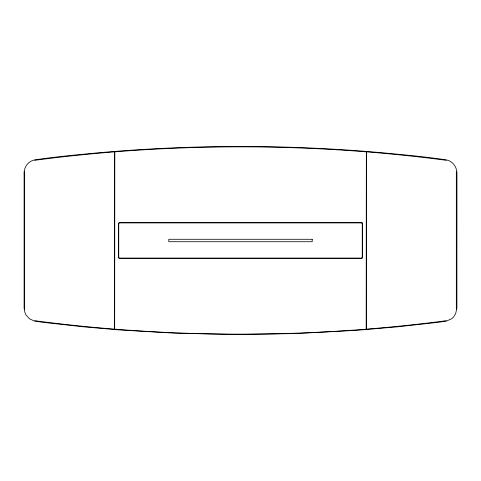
<?xml version="1.0" encoding="UTF-8"?>
<svg xmlns="http://www.w3.org/2000/svg" width="481" height="481" viewBox="0 0 481 481"><rect width="100%" height="100%" fill="white"/><g stroke="black" fill="none" stroke-linecap="round" stroke-linejoin="round"><path stroke-width="0.72" d="M24.669 171.675L24.669 309.325M456.331 309.325L456.331 171.675M34.794 160.293C171.104 142.364 309.896 142.364 446.206 160.293M446.206 320.707C309.896 338.636 171.104 338.636 34.794 320.707M24.104 172.926L24.104 308.074L24.898 312.452L25.95 314.911L29.335 318.723L34.41 321.055L42.653 322.306L83.237 326.803L118.747 329.894L174.549 333.165L235.425 334.511L296.302 333.549L357.179 330.273L397.763 326.803L438.347 322.306L446.59 321.055L451.665 318.723L453.571 317.003L455.627 313.726L456.896 308.074L456.95 174.573C457.419 168.007 453.294 161.255 446.59 159.945C425.366 156.71 403.926 154.828 382.545 152.778C335.323 148.593 287.909 146.483 240.5 146.477C193.091 146.483 145.677 148.593 98.455 152.778C77.074 154.828 55.634 156.71 34.41 159.945C28.379 161.177 24.128 166.865 24.104 172.926M114.725 151.888L114.652 329.112L114.725 151.888M366.348 151.888L366.275 329.112L366.348 151.888M360.9 222.643L120.1 222.643A1.623 1.623 0 0 0 118.476 224.266L118.476 256.734A1.623 1.623 0 0 0 120.1 258.357L360.9 258.357A1.623 1.623 0 0 0 362.524 256.734L362.524 224.266A1.623 1.623 0 0 0 360.9 222.643M362.253 222.913L118.747 222.913L118.747 258.087L362.253 258.087L362.253 222.913M312.199 239.285L168.801 239.279L168.801 241.715L312.199 241.715L312.199 239.285"/></g></svg>
